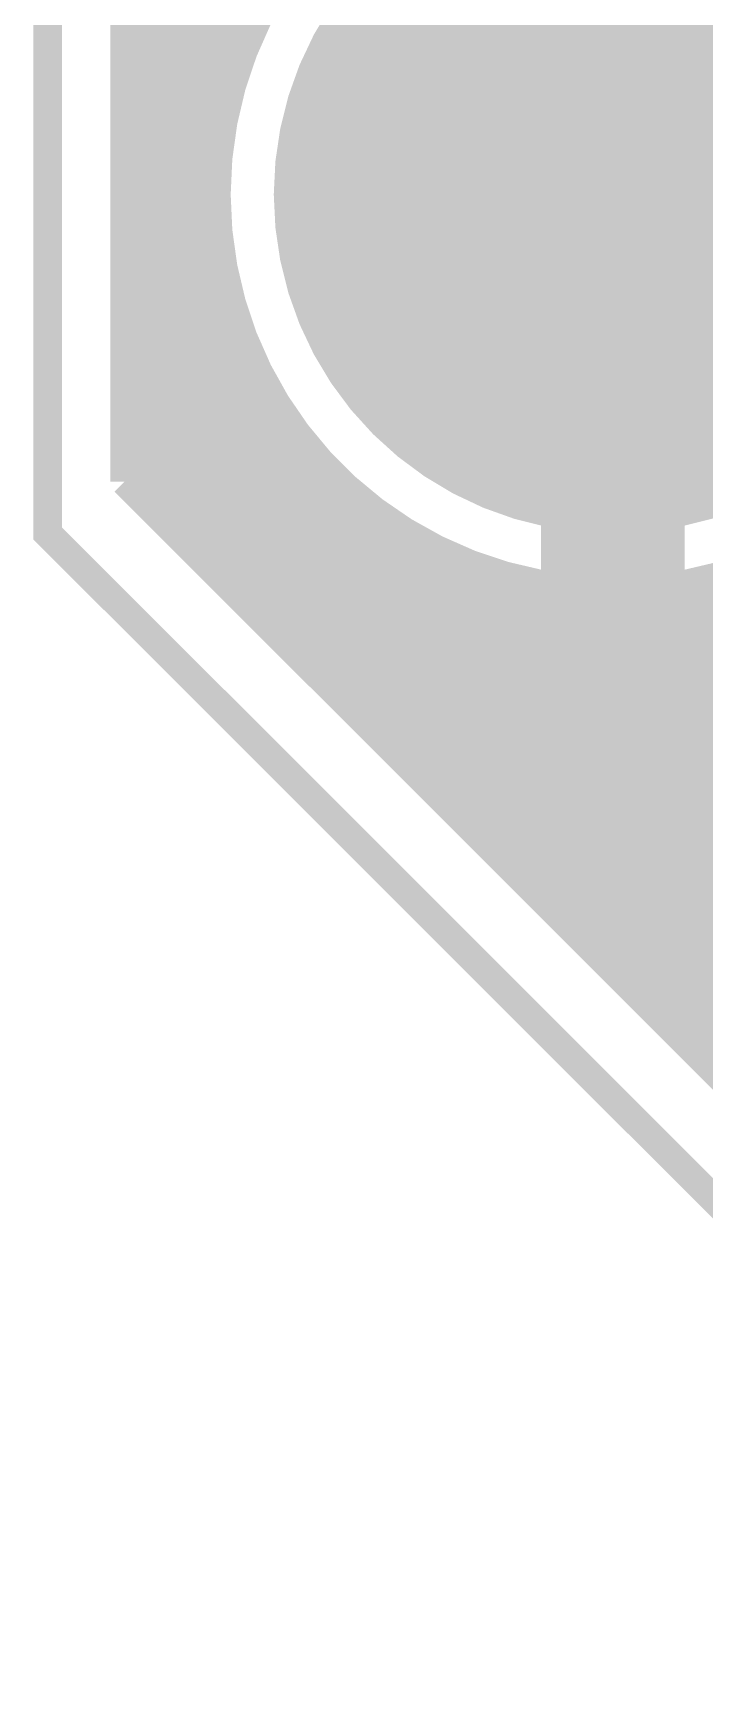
# Model space of a CAD drawing. Extents: x -5 to 157, y -120 to 103.
# Drawn here: x -5.13 to 0.81, y -13.34 to 1.43 of the extents above; entities that cross this region are included whole.
import ezdxf

# ---------------------------------------------------------------- set-up
doc = ezdxf.new("R2010")
doc.units = 0
doc.header["$MEASUREMENT"] = 0
doc.layers.get('0').update_dxf_attribs({"linetype": 'CONTINUOUS'})
for name, color, linetype in [('22-304-2_BOT', 7, 'CONTINUOUS'), ('22-304-2_DRD', 7, 'CONTINUOUS'), ('22-304-2_DRL', 2, 'CONTINUOUS'), ('22-304-2_IN1', 4, 'CONTINUOUS'), ('22-304-2_IN2', 3, 'CONTINUOUS'), ('22-304-2_SMB', 5, 'CONTINUOUS'), ('22-304-2_SMT', 10, 'CONTINUOUS'), ('22-304-2_TOP', 13, 'CONTINUOUS'), ('THRUHOLE_TAP', 7, 'CONTINUOUS')]:
    doc.layers.add(name, color=color, linetype=linetype)

# ---------------------------------------------------------------- blocks, each defined once
blk = doc.blocks.new('ROUND_1')
at = {"const_width": 2.99974}
blk.add_lwpolyline([(-1.49987, 0, 1), (1.49987, 0, 1)], format="xyb", close=True, dxfattribs=at)
blk = doc.blocks.new('ROUND_83')
at = {"const_width": 1.6002}
blk.add_lwpolyline([(-0.8001, 0, 1), (0.8001, 0, 1)], format="xyb", close=True, dxfattribs=at)

msp = doc.modelspace()

# ---------------------------------------------------------------- linework, layer by layer
at = {"layer": '22-304-2_BOT', "const_width": 0.254}
for points in [[(5.00126, 0, 0.4142136), (0, 5.00126)], [(0, -5.00126, 0.4142136), (5.00126, 0)], [(-2.56286, -4.29514, 0.1353121), (0, -5.00165)]]:
    msp.add_lwpolyline(points, format="xyb", dxfattribs=at)
for points in [[(-2.56286, -4.29514), (18.542, -25.4)], [(-2.4892, -4.33832), (-2.4892, -4.3688)], [(-2.34188, -4.4196), (-2.4384, -4.4196)], [(-2.2606, -4.46024), (-2.2606, -4.5974)], [(-1.84658, -4.6482), (-2.2098, -4.6482)], [(-2.032, -4.56946), (-2.032, -4.826)], [(-1.8034, -4.66344), (-1.8034, -5.0546)], [(-1.5748, -4.74726), (-1.5748, -5.2832)], [(-1.3462, -4.81584), (-1.3462, -5.5118)], [(-1.10998, -4.8768), (-1.9812, -4.8768)], [(-1.1176, -4.87426), (-1.1176, -5.7404)], [(-0.889, -4.92252), (-0.889, -5.969)], [(-0.6604, -4.95808), (-0.6604, -6.1976)], [(-0.4318, -4.98348), (-0.4318, -6.4262)], [(-0.2032, -4.99618), (-0.2032, -6.6548)], [(0.254, -4.99364), (0.254, -7.112)], [(0.4826, -4.9784), (0.4826, -7.3406)], [(0.7112, -4.95046), (0.7112, -7.5692)], [(3.937, -5.1054), (-1.7526, -5.1054)], [(0.0254, -5.00126), (0.0254, -6.8834)], [(3.937, -5.334), (-1.524, -5.334)], [(3.937, -5.5626), (-1.2954, -5.5626)], [(3.937, -5.7912), (-1.0668, -5.7912)], [(3.937, -6.0198), (-0.8382, -6.0198)], [(3.937, -6.2484), (-0.6096, -6.2484)], [(3.937, -6.477), (-0.381, -6.477)], [(3.937, -6.7056), (-0.1524, -6.7056)], [(3.94208, -6.9342), (0.0762, -6.9342)], [(4.01574, -7.1628), (0.3048, -7.1628)], [(4.20624, -7.3914), (0.5334, -7.3914)], [(4.43484, -7.62), (0.762, -7.62)]]:
    msp.add_lwpolyline(points, dxfattribs=at)
at = {"layer": '22-304-2_DRD', "const_width": 0.254}
for points in [[(44.99864, -115.99926), (44.99864, 25.99944), (48.00092, 28.99918), (86.79942, 28.99918), (89.79916, 25.99944), (89.79916, -31.0007), (92.7989, -34.00044), (136.79932, -34.00044), (139.79906, -31.0007), (139.79906, 58.0009), (136.79932, 61.00064), (115.30076, 61.00064), (107.29976, 68.9991), (107.29976, 94.99854), (99.29876, 102.99954), (35.49904, 102.99954), (27.50058, 94.99854), (27.50058, 68.9991), (19.49958, 61.00064), (-1.99898, 61.00064), (-4.99872, 58.0009), (-4.99872, -2.99974), (18.00098, -25.99944), (18.00098, -115.99926)], [(1.27, 1.27), (-1.27, -1.27)], [(1.27, -1.27), (-1.27, 1.27)]]:
    msp.add_lwpolyline(points, dxfattribs=at)
at = {"layer": '22-304-2_DRL', "const_width": 0.254}
msp.add_lwpolyline([(44.99864, -115.99926), (44.99864, 25.99944), (48.00092, 28.99918), (86.79942, 28.99918), (89.79916, 25.99944), (89.79916, -31.0007), (92.7989, -34.00044), (136.79932, -34.00044), (139.79906, -31.0007), (139.79906, 58.0009), (136.79932, 61.00064), (115.30076, 61.00064), (107.29976, 68.9991), (107.29976, 94.99854), (99.29876, 102.99954), (35.49904, 102.99954), (27.50058, 94.99854), (27.50058, 68.9991), (19.49958, 61.00064), (-1.99898, 61.00064), (-4.99872, 58.0009), (-4.99872, -2.99974), (18.00098, -25.99944), (18.00098, -115.99926)], dxfattribs=at)
at = {"layer": '22-304-2_IN1', "const_width": 0.254}
for points in [[(82.296, 102.362), (36.068, 102.362), (28.702, 94.996), (28.702, 68.326), (20.574, 60.198), (-1.778, 60.198), (-4.191, 57.785), (-4.191, -2.667), (18.669, -25.527)], [(-3.9624, 58.0136), (-3.9624, -2.8956)], [(-3.7338, 34.96564), (-3.7338, -3.1242)], [(-3.5052, 24.16302), (-3.5052, 0.13208)], [(-3.2766, 23.8379), (-3.2766, 1.25222)], [(-3.20548, 1.4224), (-4.191, 1.4224)], [(-3.29692, 1.1938), (-4.191, 1.1938)], [(-3.37312, 0.9652), (-4.191, 0.9652)], [(-3.429, 0.7366), (-4.191, 0.7366)], [(-3.46964, 0.508), (-4.191, 0.508)], [(-3.49504, 0.2794), (-4.191, 0.2794)], [(-3.50774, 0.0508), (-4.191, 0.0508)], [(-3.50266, -0.1778), (-4.191, -0.1778)], [(-3.5052, -0.13208), (-3.5052, -3.3528)], [(-3.48488, -0.4064), (-4.191, -0.4064)], [(-3.44932, -0.635), (-4.191, -0.635)], [(-3.39852, -0.8636), (-4.191, -0.8636)], [(-3.33248, -1.0922), (-4.191, -1.0922)], [(-3.2766, -1.25222), (-3.2766, -3.5814)], [(-3.24866, -1.3208), (-4.191, -1.3208)], [(-3.14706, -1.5494), (-4.191, -1.5494)], [(-3.048, -1.73482), (-3.048, -3.81)], [(-3.0226, -1.778), (-4.191, -1.778)], [(-2.87782, -2.0066), (-4.191, -2.0066)], [(-2.8194, -2.08534), (-2.8194, -4.0386)], [(-2.70256, -2.2352), (-4.191, -2.2352)], [(-2.49682, -2.4638), (-4.191, -2.4638)], [(-2.5908, -2.36474), (-2.5908, -4.2672)], [(-2.3622, -2.59334), (-2.3622, -4.4958)], [(-2.2479, -2.6924), (-4.1656, -2.6924)], [(-2.1336, -2.78384), (-2.1336, -4.7244)], [(-1.94056, -2.921), (-3.937, -2.921)], [(-1.905, -2.94386), (-1.905, -4.953)], [(-1.54432, -3.1496), (-3.7084, -3.1496)], [(-1.6764, -3.08102), (-1.6764, -5.1816)], [(-1.4478, -3.19532), (-1.4478, -5.4102)], [(-1.2192, -3.2893), (-1.2192, -5.6388)], [(-0.9906, -3.3655), (-0.9906, -5.8674)], [(-0.94488, -3.3782), (-3.4798, -3.3782)], [(-0.762, -3.42392), (-0.762, -6.096)], [(-0.5334, -3.4671), (-0.5334, -6.3246)], [(-0.3048, -3.49504), (-0.3048, -6.5532)], [(-0.0762, -3.50774), (-0.0762, -6.7818)], [(0.1524, -3.5052), (0.1524, -7.0104)], [(0.381, -3.48742), (0.381, -7.239)], [(0.6096, -3.4544), (0.6096, -7.4676)], [(0.8382, -3.40614), (0.8382, -7.6962)], [(3.81, -3.6068), (-3.2512, -3.6068)], [(3.81, -3.8354), (-3.0226, -3.8354)], [(3.81, -4.064), (-2.794, -4.064)], [(3.81, -4.2926), (-2.5654, -4.2926)], [(3.81, -4.5212), (-2.3368, -4.5212)], [(3.81, -4.7498), (-2.1082, -4.7498)], [(3.81, -4.9784), (-1.8796, -4.9784)], [(3.81, -5.207), (-1.651, -5.207)], [(3.81, -5.4356), (-1.4224, -5.4356)], [(3.81, -5.6642), (-1.1938, -5.6642)], [(3.81, -5.8928), (-0.9652, -5.8928)], [(3.81, -6.1214), (-0.7366, -6.1214)], [(3.81, -6.35), (-0.508, -6.35)], [(3.81, -6.5786), (-0.2794, -6.5786)], [(3.81, -6.8072), (-0.0508, -6.8072)], [(3.81, -7.0358), (0.1778, -7.0358)], [(3.81, -7.2644), (0.4064, -7.2644)], [(3.81, -7.493), (0.635, -7.493)], [(3.81, -7.7216), (0.8636, -7.7216)]]:
    msp.add_lwpolyline(points, dxfattribs=at)
for points in [[(0, 3.50774, 0.4142136), (-3.50774, 0)], [(3.50774, 0, 0.4142136), (0, 3.50774)], [(-3.50774, 0, 0.4142136), (0, -3.50774)], [(0, -3.50774, 0.4142136), (3.50774, 0)]]:
    msp.add_lwpolyline(points, format="xyb", dxfattribs=at)
at = {"layer": '22-304-2_IN2'}
for points, const_width in [([(0, 0), (-2.54, 2.54), (-2.54, 19.05), (5.08, 26.67), (5.08, 29.21), (5.715, 29.845), (14.605, 29.845), (19.99996, 35.23996), (19.99996, 41.00068), (13.97, 47.03064), (13.97, 55.88), (15.875, 57.785), (20.955, 57.785), (29.21, 66.04), (29.21, 84.709), (32.4993, 88.00084)], 1.27), ([(20.193, 60.452), (-1.524, 60.452), (-4.318, 57.658), (-4.318, -2.54)], 0.254), ([(-4.0894, 57.8866), (-4.0894, -2.7686)], 0.254), ([(-3.8608, 34.93262), (-3.8608, -2.9972)], 0.254), ([(-3.6322, 1.90754), (-3.6322, -3.2258)], 0.254), ([(-3.43154, 1.64846), (-3.29438, 1.5113)], 0.254), ([(-3.30708, 1.524), (-4.318, 1.524)], 0.254), ([(-3.4036, 1.61798), (-3.4036, 1.24968)], 0.254), ([(-3.38582, 1.2954), (-4.318, 1.2954)], 0.254), ([(-3.46456, 1.0668), (-4.318, 1.0668)], 0.254), ([(-3.52806, 0.8382), (-4.318, 0.8382)], 0.254), ([(-3.57378, 0.6096), (-4.318, 0.6096)], 0.254), ([(39.99992, -11.99896), (39.99992, -24.13), (18.415, -24.13), (0, -5.715), (0, 0)], 1.27), ([(-3.6068, 0.381), (-4.318, 0.381)], 0.254), ([(-3.62204, 0.1524), (-4.318, 0.1524)], 0.254), ([(-3.62458, -0.0762), (-4.318, -0.0762)], 0.254), ([(-3.61188, -0.3048), (-4.318, -0.3048)], 0.254), ([(-3.58648, -0.5334), (-4.318, -0.5334)], 0.254), ([(-3.54584, -0.762), (-4.318, -0.762)], 0.254), ([(-3.48742, -0.9906), (-4.318, -0.9906)], 0.254), ([(-3.41376, -1.2192), (-4.318, -1.2192)], 0.254), ([(-3.4036, -1.24968), (-3.4036, -3.4544)], 0.254), ([(-3.32486, -1.4478), (-4.318, -1.4478)], 0.254), ([(-3.21564, -1.6764), (-4.318, -1.6764)], 0.254), ([(-3.175, -1.7526), (-3.175, -3.683)], 0.254), ([(-3.0861, -1.905), (-4.318, -1.905)], 0.254), ([(-2.93116, -2.1336), (-4.318, -2.1336)], 0.254), ([(-2.9464, -2.11328), (-2.9464, -3.9116)], 0.254), ([(-2.75082, -2.3622), (-4.318, -2.3622)], 0.254), ([(-2.7178, -2.4003), (-2.7178, -4.1402)], 0.254), ([(-4.318, -2.54), (-1.26238, -5.59562)], 0.254), ([(-2.53746, -2.5908), (-4.2672, -2.5908)], 0.254), ([(-2.4892, -2.63652), (-2.4892, -4.3688)], 0.254), ([(-2.28092, -2.8194), (-4.0386, -2.8194)], 0.254), ([(-2.2606, -2.83464), (-2.2606, -4.5974)], 0.254), ([(-1.96342, -3.048), (-3.81, -3.048)], 0.254), ([(-2.032, -3.00228), (-2.032, -4.826)], 0.254), ([(-1.8034, -3.14452), (-1.8034, -5.0546)], 0.254), ([(-1.55194, -3.2766), (-3.5814, -3.2766)], 0.254), ([(-1.5748, -3.26644), (-1.5748, -5.2832)], 0.254), ([(-1.3462, -3.3655), (-1.3462, -5.5118)], 0.254), ([(-1.26238, -3.5052), (-3.3528, -3.5052)], 0.254), ([(-1.26238, -3.39852), (-1.26238, -5.59562)], 0.254), ([(-1.26238, -3.7338), (-3.1242, -3.7338)], 0.254), ([(-1.26238, -3.9624), (-2.8956, -3.9624)], 0.254), ([(-1.26238, -4.191), (-2.667, -4.191)], 0.254), ([(-1.26238, -4.4196), (-2.4384, -4.4196)], 0.254), ([(-1.26238, -4.6482), (-2.2098, -4.6482)], 0.254), ([(-1.26238, -4.8768), (-1.9812, -4.8768)], 0.254), ([(-1.26238, -5.1054), (-1.7526, -5.1054)], 0.254), ([(-1.26238, -5.334), (-1.524, -5.334)], 0.254), ([(-1.26238, -5.5626), (-1.2954, -5.5626)], 0.254)]:
    msp.add_lwpolyline(points, dxfattribs=dict(at, const_width=const_width))
at = {"layer": '22-304-2_IN2', "const_width": 0.254}
for points in [[(3.62712, 0, 0.4142136), (0, 3.62712)], [(-3.29438, 1.5113, 0.1079432), (-3.62449, 0)], [(-3.62712, 0, 0.3134888), (-1.26238, -3.39852)]]:
    msp.add_lwpolyline(points, format="xyb", dxfattribs=at)
at = {"layer": '22-304-2_TOP', "const_width": 0.254}
for points in [[(5.00126, 0, 0.4142136), (0, 5.00126)], [(0, -5.00126, 0.4142136), (5.00126, 0)], [(-2.56286, -4.29514, 0.1353121), (0, -5.00165)]]:
    msp.add_lwpolyline(points, format="xyb", dxfattribs=at)
for points in [[(-2.56286, -4.29514), (2.86004, -9.71804)], [(-2.4892, -4.33832), (-2.4892, -4.3688)], [(-2.34188, -4.4196), (-2.4384, -4.4196)], [(-2.2606, -4.46024), (-2.2606, -4.5974)], [(-1.84658, -4.6482), (-2.2098, -4.6482)], [(-2.032, -4.56946), (-2.032, -4.826)], [(-1.8034, -4.66344), (-1.8034, -5.0546)], [(-1.5748, -4.74726), (-1.5748, -5.2832)], [(-1.3462, -4.81584), (-1.3462, -5.5118)], [(-1.10998, -4.8768), (-1.9812, -4.8768)], [(-1.1176, -4.87426), (-1.1176, -5.7404)], [(-0.889, -4.92252), (-0.889, -5.969)], [(-0.6604, -4.95808), (-0.6604, -6.1976)], [(-0.4318, -4.98348), (-0.4318, -6.4262)], [(-0.2032, -4.99618), (-0.2032, -6.6548)], [(0.254, -4.99364), (0.254, -7.112)], [(0.4826, -4.9784), (0.4826, -7.3406)], [(0.7112, -4.95046), (0.7112, -7.5692)], [(2.8575, -5.1054), (-1.7526, -5.1054)], [(0.0254, -5.00126), (0.0254, -6.8834)], [(2.8575, -5.334), (-1.524, -5.334)], [(2.8575, -5.5626), (-1.2954, -5.5626)], [(2.8575, -5.7912), (-1.0668, -5.7912)], [(2.8575, -6.0198), (-0.8382, -6.0198)], [(2.8575, -6.2484), (-0.6096, -6.2484)], [(2.8575, -6.477), (-0.381, -6.477)], [(2.8575, -6.7056), (-0.1524, -6.7056)], [(2.8575, -6.9342), (0.0762, -6.9342)], [(2.8575, -7.1628), (0.3048, -7.1628)], [(2.8575, -7.3914), (0.5334, -7.3914)], [(2.8575, -7.62), (0.762, -7.62)]]:
    msp.add_lwpolyline(points, dxfattribs=at)

# ---------------------------------------------------------------- block references
at = {"layer": '22-304-2_BOT'}
msp.add_blockref('ROUND_1', (0, 0), dxfattribs=at)
at = {"layer": '22-304-2_DRL'}
msp.add_blockref('ROUND_83', (0, 0), dxfattribs=at)
at = {"layer": '22-304-2_IN1'}
msp.add_blockref('ROUND_1', (0, 0), dxfattribs=at)
at = {"layer": '22-304-2_IN2'}
msp.add_blockref('ROUND_1', (0, 0), dxfattribs=at)
at = {"layer": '22-304-2_SMB'}
msp.add_blockref('ROUND_1', (0, 0), dxfattribs=at)
at = {"layer": '22-304-2_SMT'}
msp.add_blockref('ROUND_1', (0, 0), dxfattribs=at)
at = {"layer": '22-304-2_TOP'}
msp.add_blockref('ROUND_1', (0, 0), dxfattribs=at)
at = {"layer": 'THRUHOLE_TAP'}
msp.add_blockref('ROUND_83', (0, 0), dxfattribs=at)

doc.saveas('drawing.dxf')
